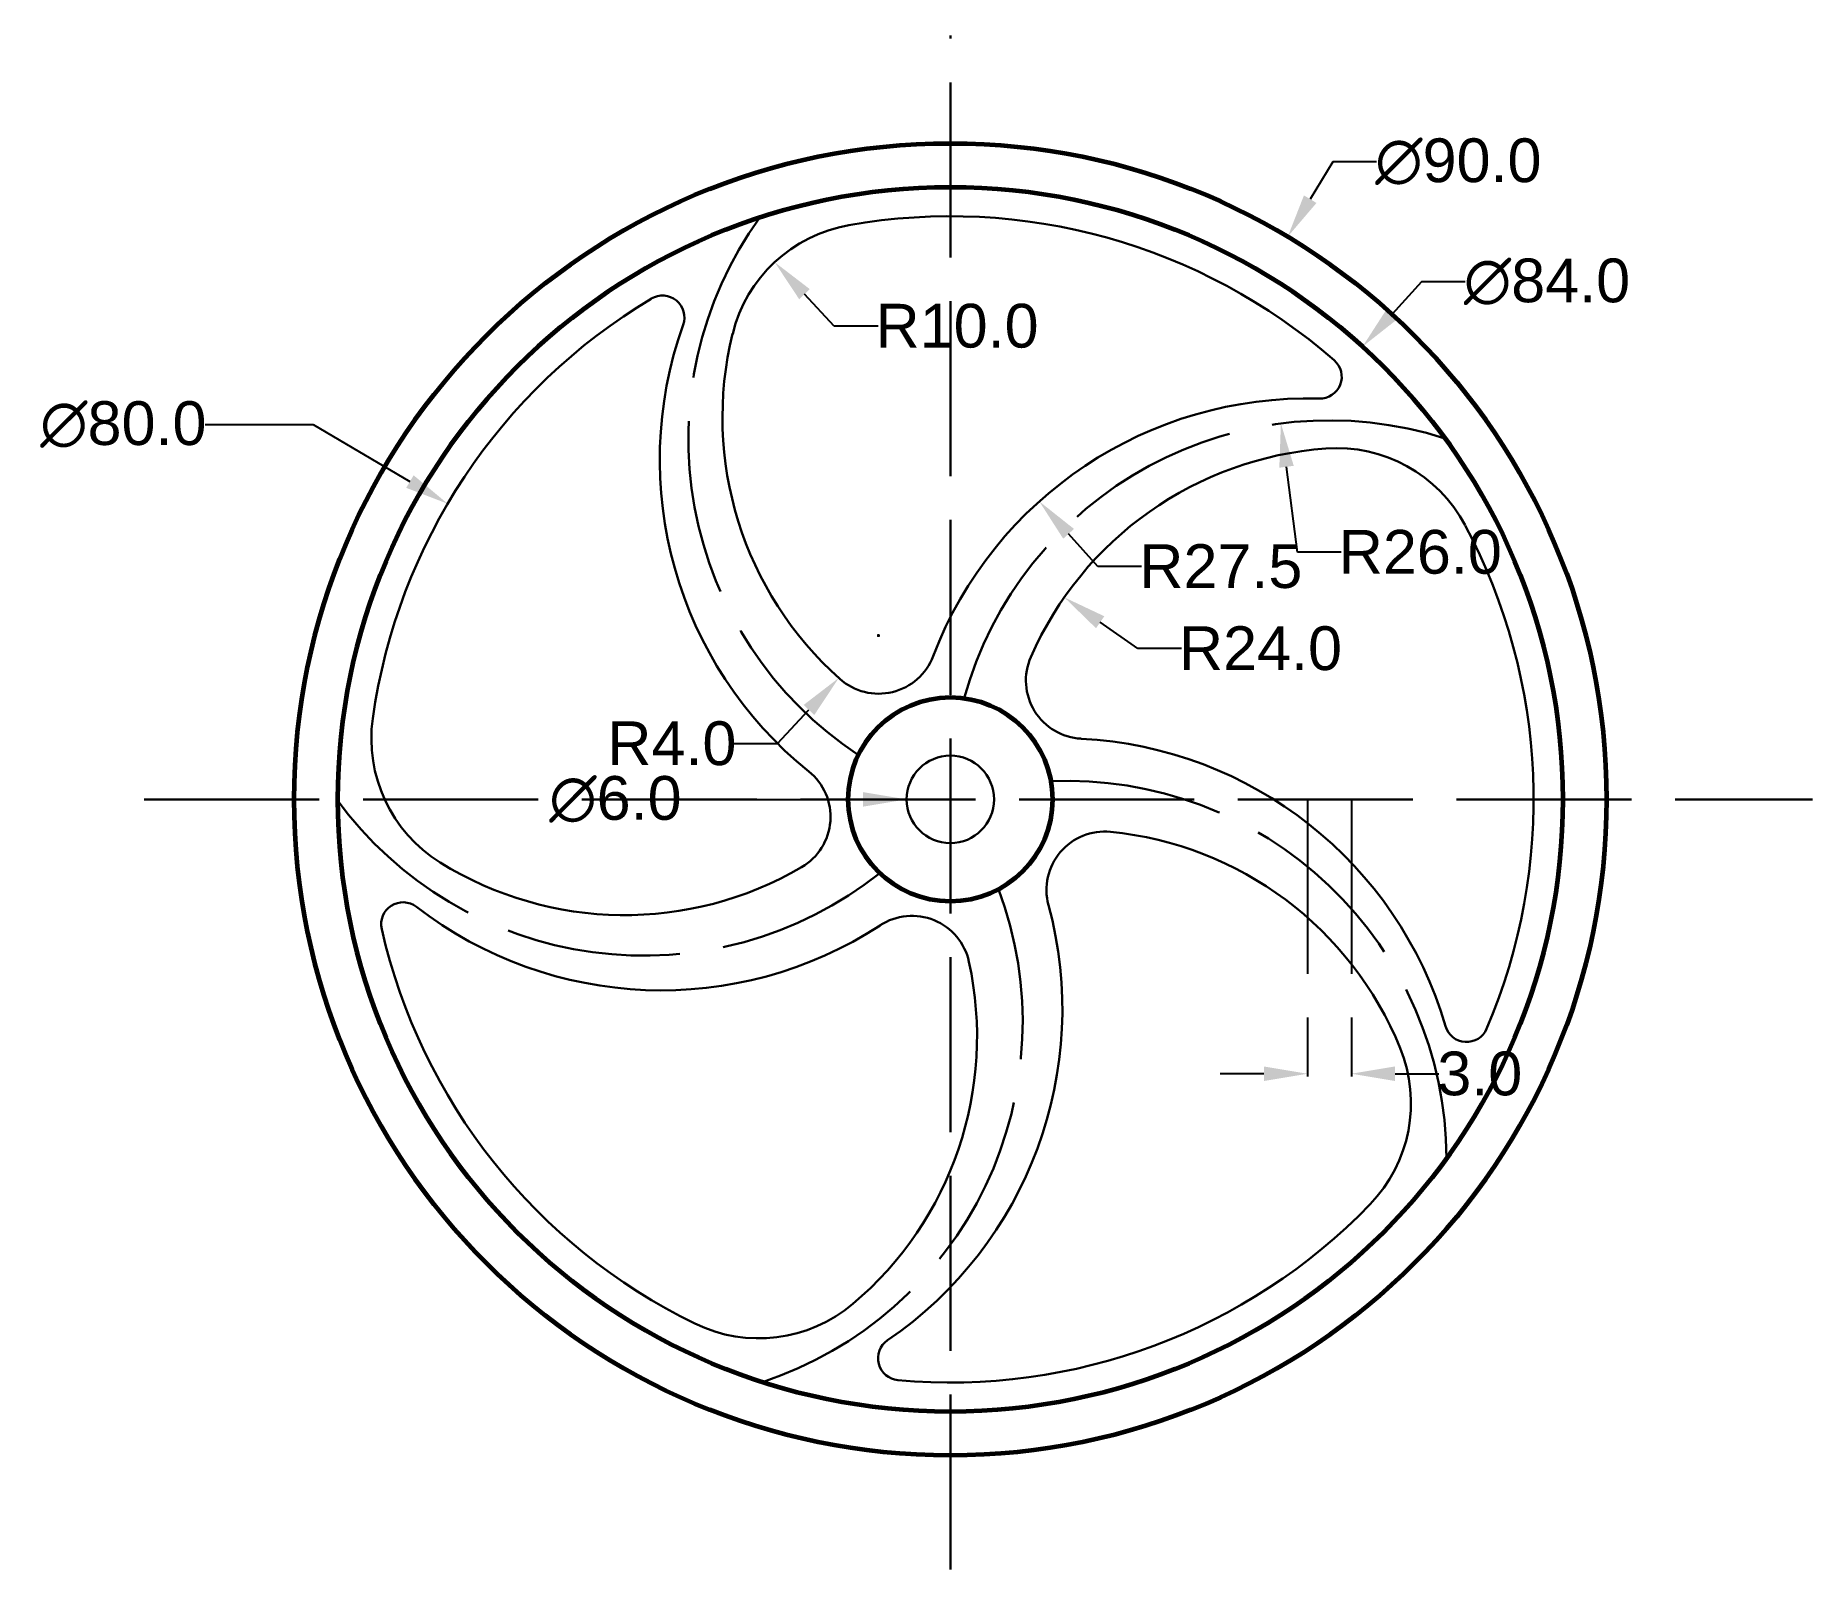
# Model space of a CAD drawing. Header units: metres. Extents: x 23 to 145, y 17 to 122.
import ezdxf

# ---------------------------------------------------------------- set-up
doc = ezdxf.new("R2010")
doc.units = ezdxf.units.M
doc.header["$MEASUREMENT"] = 0
doc.linetypes.add('ACAD_ISO02W100', pattern=[15, 12, -3])
for name, color, linetype, lineweight in [('Layer1', 160, 'Continuous', 60), ('Layer2', 90, 'Continuous', 30), ('Layer4', 50, 'ACAD_ISO02W100', 30)]:
    doc.layers.add(name, color=color, linetype=linetype, lineweight=lineweight)
doc.layers.add('Layer3', color=8, linetype='ACAD_ISO02W100', lineweight=30, plot=False)
doc.styles.get("Standard").update_dxf_attribs({"font": 'arial.ttf'})
doc.dimstyles.get("Standard").update_dxf_attribs({"dimtxt": 3, "dimasz": 3, "dimexe": 0.18, "dimexo": 0.0625, "dimgap": 0.09, "dimtad": 0, "dimtih": 1, "dimtoh": 1, "dimdec": 1, "dimzin": 0, "dimdsep": 46, "dimtxsty": 'Standard', "dimcen": 0.09, "dimadec": 0, "dimazin": 0, "dimtfac": 1, "dimtdec": 1, "dimtofl": 0, "dimtmove": 0, "dimatfit": 3, "dimfxl": 1, "dimtolj": 1, "dimtzin": 0, "dimarcsym": 0})

# ---------------------------------------------------------------- blocks, each defined once
blk = doc.blocks.new('*D4')
at = {"layer": 'Defpoints', "color": 0, "transparency": 16777216}
for p in [(108.92, 108.12), (62.64, 30.93)]:
    blk.add_point(p, dxfattribs=at)
at = {"layer": 'Layer4', "color": 0, "lineweight": -2, "transparency": 16777216}
for p, q in [((112, 113.26), (110.46, 110.69)), ((115, 113.26), (112, 113.26)), ((85.69, 69.52), (85.87, 69.52)), ((85.78, 69.43), (85.78, 69.61))]:
    blk.add_line(p, q, dxfattribs=at)
at = {"layer": 'Layer4', "color": 0, "transparency": 16777216}
blk.add_solid([(110.03, 110.95), (110.89, 110.43), (108.92, 108.12)], dxfattribs=at)
at = {"layer": 'Layer4', "color": 0, "transparency": 16777216, "insert": (120.62, 113.26), "char_height": 3, "attachment_point": 5}
blk.add_mtext('\\A1;∅90.0', dxfattribs=at)
blk = doc.blocks.new('*D5')
at = {"layer": 'Defpoints', "color": 0, "transparency": 16777216}
for p in [(114.05, 100.58), (57.51, 38.46)]:
    blk.add_point(p, dxfattribs=at)
at = {"layer": 'Layer4', "color": 0, "lineweight": -2, "transparency": 16777216}
for p, q in [((118.09, 105.02), (116.07, 102.8)), ((121.09, 105.02), (118.09, 105.02)), ((85.69, 69.52), (85.87, 69.52)), ((85.78, 69.43), (85.78, 69.61))]:
    blk.add_line(p, q, dxfattribs=at)
at = {"layer": 'Layer4', "color": 0, "transparency": 16777216}
blk.add_solid([(115.7, 103.14), (116.44, 102.46), (114.05, 100.58)], dxfattribs=at)
at = {"layer": 'Layer4', "color": 0, "transparency": 16777216, "insert": (126.7, 105.02), "char_height": 3, "attachment_point": 5}
blk.add_mtext('\\A1;∅84.0', dxfattribs=at)
blk = doc.blocks.new('*D6')
at = {"layer": 'Defpoints', "color": 0, "transparency": 16777216}
for p in [(51.3, 89.8), (120.26, 49.24)]:
    blk.add_point(p, dxfattribs=at)
at = {"layer": 'Layer4', "color": 0, "lineweight": -2, "transparency": 16777216}
for p, q in [((34.67, 95.23), (42.07, 95.23)), ((42.07, 95.23), (48.72, 91.32)), ((85.69, 69.52), (85.87, 69.52)), ((85.78, 69.43), (85.78, 69.61))]:
    blk.add_line(p, q, dxfattribs=at)
at = {"layer": 'Layer4', "color": 0, "transparency": 16777216}
blk.add_solid([(48.97, 91.75), (48.46, 90.89), (51.3, 89.8)], dxfattribs=at)
at = {"layer": 'Layer4', "color": 0, "transparency": 16777216, "insert": (29.06, 95.23), "char_height": 3, "attachment_point": 5}
blk.add_mtext('\\A1;∅80.0', dxfattribs=at)
blk = doc.blocks.new('*D7')
at = {"layer": 'Defpoints', "color": 0, "transparency": 16777216}
for p in [(82.78, 69.52), (88.78, 69.52)]:
    blk.add_point(p, dxfattribs=at)
at = {"layer": 'Layer4', "color": 0, "lineweight": -2, "transparency": 16777216}
for p, q in [((67.25, 69.52), (79.78, 69.52)), ((85.69, 69.52), (85.87, 69.52)), ((85.78, 69.43), (85.78, 69.61))]:
    blk.add_line(p, q, dxfattribs=at)
at = {"layer": 'Layer4', "color": 0, "transparency": 16777216}
blk.add_solid([(79.78, 70.02), (79.78, 69.02), (82.78, 69.52)], dxfattribs=at)
at = {"layer": 'Layer4', "color": 0, "transparency": 16777216, "insert": (62.81, 69.52), "char_height": 3, "attachment_point": 5}
blk.add_mtext('\\A1;∅6.0', dxfattribs=at)
blk = doc.blocks.new('*D9')
at = {"layer": 'Defpoints', "color": 0, "transparency": 16777216}
for p in [(80.86, 80.77), (78.13, 77.85)]:
    blk.add_point(p, dxfattribs=at)
at = {"layer": 'Layer4', "color": 0, "lineweight": -2, "transparency": 16777216}
for p, q in [((80.77, 80.77), (80.95, 80.77)), ((80.86, 80.68), (80.86, 80.86)), ((73.93, 73.35), (76.08, 75.66)), ((70.93, 73.35), (73.93, 73.35))]:
    blk.add_line(p, q, dxfattribs=at)
blk.add_arc((80.86, 80.77), 4, 224.418, 227.4455, dxfattribs=at)
at = {"layer": 'Layer4', "color": 0, "transparency": 16777216}
blk.add_solid([(75.72, 76), (76.45, 75.31), (78.13, 77.85)], dxfattribs=at)
at = {"layer": 'Layer4', "color": 0, "transparency": 16777216, "insert": (66.68, 73.35), "char_height": 3, "attachment_point": 5}
blk.add_mtext('\\A1;R4.0', dxfattribs=at)
blk = doc.blocks.new('*D10')
at = {"layer": 'Defpoints', "color": 0, "transparency": 16777216}
for p in [(73.73, 106.37), (80.56, 99.06)]:
    blk.add_point(p, dxfattribs=at)
at = {"layer": 'Layer4', "color": 0, "lineweight": -2, "transparency": 16777216}
for p, q in [((77.82, 101.99), (75.77, 104.18)), ((80.82, 101.99), (77.82, 101.99))]:
    blk.add_line(p, q, dxfattribs=at)
at = {"layer": 'Layer4', "color": 0, "transparency": 16777216}
blk.add_solid([(76.14, 104.52), (75.41, 103.83), (73.73, 106.37)], dxfattribs=at)
at = {"layer": 'Layer4', "color": 0, "transparency": 16777216, "insert": (86.24, 101.99), "char_height": 3, "attachment_point": 5}
blk.add_mtext('\\A1;R10.0', dxfattribs=at)
blk = doc.blocks.new('*D11')
at = {"layer": 'Defpoints', "color": 0, "transparency": 16777216}
for p in [(91.88, 89.96), (110.28, 69.52)]:
    blk.add_point(p, dxfattribs=at)
at = {"layer": 'Layer4', "color": 0, "lineweight": -2, "transparency": 16777216}
for p, q in [((95.9, 85.5), (93.89, 87.73)), ((98.9, 85.5), (95.9, 85.5))]:
    blk.add_line(p, q, dxfattribs=at)
at = {"layer": 'Layer4', "color": 0, "transparency": 16777216}
blk.add_solid([(94.26, 88.07), (93.52, 87.4), (91.88, 89.96)], dxfattribs=at)
at = {"layer": 'Layer4', "color": 0, "transparency": 16777216, "insert": (104.33, 85.5), "char_height": 3, "attachment_point": 5}
blk.add_mtext('\\A1;R27.5', dxfattribs=at)
blk = doc.blocks.new('*D12')
at = {"layer": 'Defpoints', "color": 0, "transparency": 16777216}
for p in [(108.45, 95.31), (111.78, 69.52)]:
    blk.add_point(p, dxfattribs=at)
at = {"layer": 'Layer4', "color": 0, "lineweight": -2, "transparency": 16777216}
for p, q in [((109.59, 86.48), (108.84, 92.33)), ((112.59, 86.48), (109.59, 86.48))]:
    blk.add_line(p, q, dxfattribs=at)
at = {"layer": 'Layer4', "color": 0, "transparency": 16777216}
blk.add_solid([(109.33, 92.4), (108.34, 92.27), (108.45, 95.31)], dxfattribs=at)
at = {"layer": 'Layer4', "color": 0, "transparency": 16777216, "insert": (118.01, 86.48), "char_height": 3, "attachment_point": 5}
blk.add_mtext('\\A1;R26.0', dxfattribs=at)
blk = doc.blocks.new('*D13')
at = {"layer": 'Defpoints', "color": 0, "transparency": 16777216}
for p in [(93.59, 83.38), (113.28, 69.65)]:
    blk.add_point(p, dxfattribs=at)
at = {"layer": 'Layer4', "color": 0, "lineweight": -2, "transparency": 16777216}
for p, q in [((98.63, 79.87), (96.05, 81.67)), ((101.63, 79.87), (98.63, 79.87))]:
    blk.add_line(p, q, dxfattribs=at)
at = {"layer": 'Layer4', "color": 0, "transparency": 16777216}
blk.add_solid([(96.34, 82.08), (95.77, 81.26), (93.59, 83.38)], dxfattribs=at)
at = {"layer": 'Layer4', "color": 0, "transparency": 16777216, "insert": (107.05, 79.87), "char_height": 3, "attachment_point": 5}
blk.add_mtext('\\A1;R24.0', dxfattribs=at)
blk = doc.blocks.new('*D14')
at = {"layer": 'Defpoints', "color": 0, "transparency": 16777216}
for p in [(110.28, 69.61), (113.28, 69.61), (113.28, 50.7)]:
    blk.add_point(p, dxfattribs=at)
at = {"layer": 'Layer4', "color": 0, "lineweight": -2, "transparency": 16777216}
for p, q in [((110.28, 69.55), (110.28, 50.52)), ((113.28, 69.55), (113.28, 50.52)), ((107.28, 50.7), (104.28, 50.7)), ((116.28, 50.7), (119.28, 50.7))]:
    blk.add_line(p, q, dxfattribs=at)
at = {"layer": 'Layer4', "color": 0, "transparency": 16777216}
for points in [[(107.28, 51.2), (107.28, 50.2), (110.28, 50.7)], [(116.28, 51.2), (116.28, 50.2), (113.28, 50.7)]]:
    blk.add_solid(points, dxfattribs=at)
at = {"layer": 'Layer4', "color": 0, "transparency": 16777216, "insert": (122.09, 50.7), "char_height": 3, "attachment_point": 5}
blk.add_mtext('\\A1;3.0', dxfattribs=at)

msp = doc.modelspace()

# ---------------------------------------------------------------- linework, layer by layer
at = {"layer": 'Layer1'}
for radius in [45, 42, 7]:
    msp.add_circle((85.78, 69.52), radius, dxfattribs=at)
at = {"layer": 'Layer2'}
msp.add_circle((85.78, 69.52), 3, dxfattribs=at)
for centre, radius, start, end in [((80.56, 99.06), 10, 100.0235, 166.1672), ((85.78, 69.52), 40, 48.8451, 100.0235), ((85.78, 69.52), 40, 120.8451, 172.0235), ((66.04, 102.58), 1.5, 340.3466, 120.8451), ((93.35, 92.82), 27.5, 160.3466, 231.07), ((94.15, 95.72), 24, 166.1672, 228.3407), ((111.12, 98.51), 1.5, 268.3466, 48.8451), ((110.28, 69.52), 27.5, 88.3466, 159.07), ((113.28, 69.65), 24, 94.1672, 156.3407), ((112.26, 83.62), 10, 28.0235, 94.1672), ((85.78, 69.52), 40, 336.8451, 28.0235), ((80.86, 80.77), 4, 228.3407, 339.07), ((94.96, 77.68), 4, 156.3407, 267.07), ((56.07, 73.69), 10, 172.0235, 238.1672), ((93.35, 46.22), 27.5, 16.3466, 87.07), ((73.56, 68.32), 4, 300.3407, 51.07), ((96.37, 63.31), 4, 84.3407, 195.07), ((94.4, 43.41), 24, 22.1672, 84.3407), ((63.45, 85.58), 24, 238.1672, 300.3407), ((48.24, 60.96), 1.5, 52.3466, 192.8451), ((65.96, 55.12), 27.5, 304.3466, 15.07), ((65.96, 83.92), 27.5, 232.3466, 303.07), ((83.15, 57.53), 4, 12.3407, 123.07), ((85.78, 69.52), 40, 192.8451, 244.0235), ((63.61, 53.25), 24, 310.1672, 12.3407), ((121.18, 54.38), 1.5, 196.3466, 336.8451), ((107.37, 48.69), 10, 316.0235, 22.1672), ((85.78, 69.52), 40, 264.8451, 316.0235), ((72.64, 42.55), 10, 244.0235, 310.1672), ((82.32, 31.18), 1.5, 124.3466, 264.8451)]:
    msp.add_arc(centre, radius, start, end, dxfattribs=at)
at = {"layer": 'Layer3'}
for p, q in [((85.78, 16.7), (85.78, 121.91)), ((30.5, 69.52), (144.91, 69.52))]:
    msp.add_line(p, q, dxfattribs=at)
for centre, start, end in [((93.81, 94.25), 144.2579, 236.5272), ((111.78, 69.52), 72.2579, 164.5272), ((93.81, 44.79), 0.2579, 92.5272), ((64.74, 84.8), 216, 308.5272), ((64.74, 54.24), 288.2579, 20.5272)]:
    msp.add_arc(centre, 26, start, end, dxfattribs=at)

# ---------------------------------------------------------------- dimensions: what is measured, and where the dimension line sits
at = {"layer": 'Layer4'}
for p1, p2, picture, middle in [((62.64, 30.93), (108.92, 108.12), '*D4', (120.62, 113.26)), ((57.51, 38.46), (114.05, 100.58), '*D5', (126.7, 105.02))]:
    dim = msp.add_diameter_dim_2p(p1=p1, p2=p2, dimstyle='Standard', dxfattribs=at)
    dim.commit()
    dim.dimension.update_dxf_attribs({"geometry": picture, "text_midpoint": middle})
for center, mpoint, picture, middle in [((80.56, 99.06), (73.73, 106.37), '*D10', (86.24, 101.99)), ((111.78, 69.52), (108.45, 95.31), '*D12', (118.01, 86.48)), ((110.28, 69.52), (91.88, 89.96), '*D11', (104.33, 85.5)), ((113.28, 69.65), (93.59, 83.38), '*D13', (107.05, 79.87)), ((80.86, 80.77), (78.13, 77.85), '*D9', (66.68, 73.35))]:
    dim = msp.add_radius_dim(center=center, mpoint=mpoint, dimstyle='Standard', dxfattribs=at)
    dim.commit()
    dim.dimension.update_dxf_attribs({"geometry": picture, "text_midpoint": middle, "dimtype": 164})
for p1, p2, picture, middle in [((120.26, 49.24), (51.3, 89.8), '*D6', (29.06, 95.23)), ((88.78, 69.52), (82.78, 69.52), '*D7', (62.81, 69.52))]:
    dim = msp.add_diameter_dim_2p(p1=p1, p2=p2, dimstyle='Standard', dxfattribs=at)
    dim.commit()
    dim.dimension.update_dxf_attribs({"geometry": picture, "text_midpoint": middle, "dimtype": 163})
dim = msp.add_linear_dim(base=(113.28, 50.7), p1=(110.28, 69.61), p2=(113.28, 69.61), dimstyle='Standard', dxfattribs=at)
dim.commit()
dim.dimension.update_dxf_attribs({"geometry": '*D14', "text_midpoint": (122.09, 50.7)})

doc.saveas('drawing.dxf')
